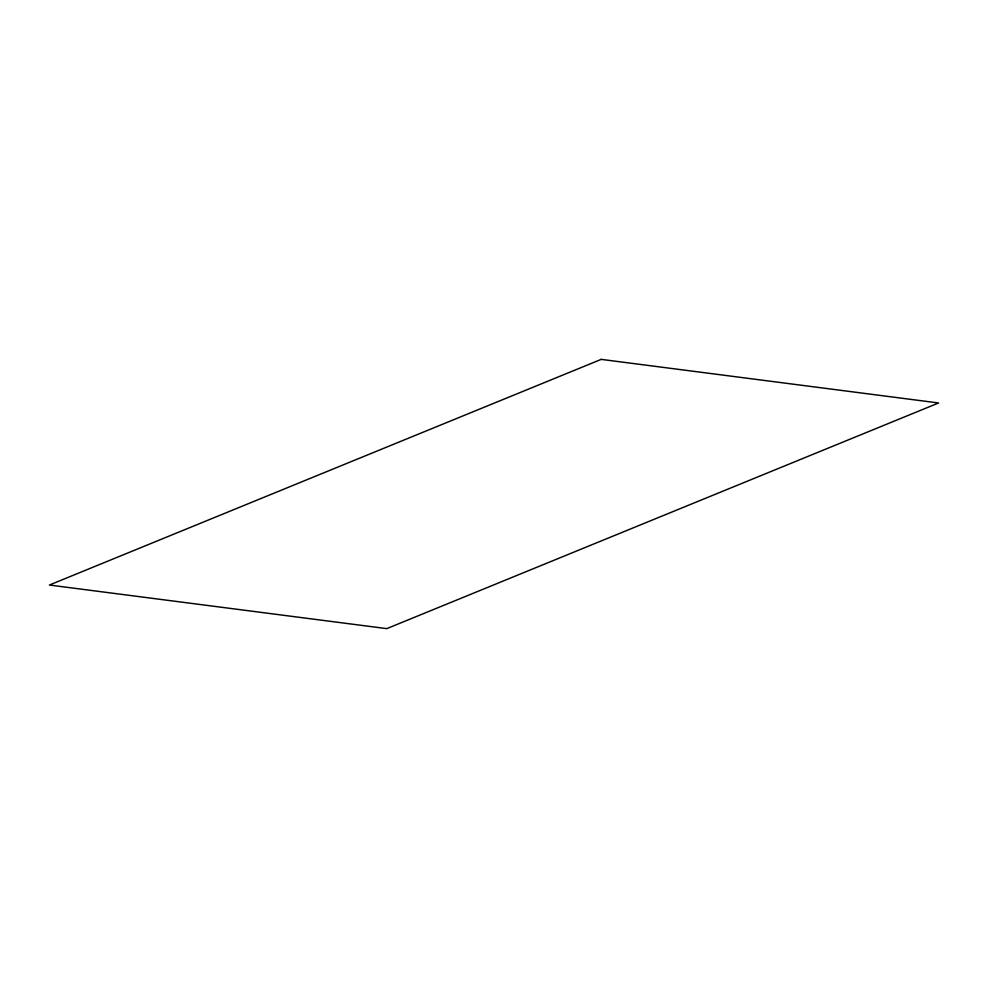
<?xml version="1.0" encoding="UTF-8"?>
<svg xmlns="http://www.w3.org/2000/svg" width="988" height="988" viewBox="0 0 988 988"><rect width="100%" height="100%" fill="white"/><g stroke="black" fill="none" stroke-linecap="round" stroke-linejoin="round"><path stroke-width="1.48" d="M601.21 359.373L49.4 585.032L386.79 628.627L938.6 402.968L601.21 359.373"/></g></svg>
